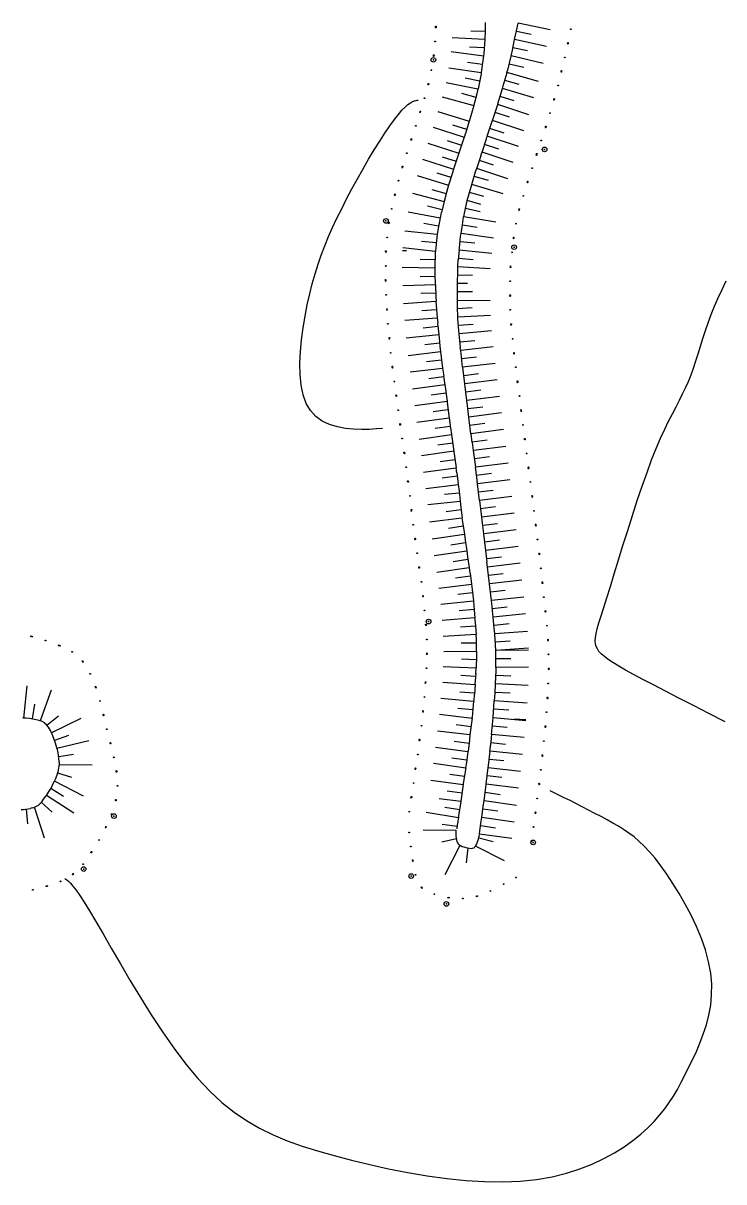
# Model space of a CAD drawing. Header units: millimetres. Extents: x 1353783 to 6492029790, y -7276956 to -512500.
# Drawn here: x 10019964 to 10027477, y -2831918 to -2819488 of the extents above; entities that cross this region are included whole.
import ezdxf

# ---------------------------------------------------------------- set-up
doc = ezdxf.new("R2010")
doc.units = ezdxf.units.MM
doc.linetypes.add('CONTI', pattern=[0])
for name, color, linetype in [('GORIZUNKNOWN', 32, 'CONTI'), ('PI_DTUNKNOWN', 250, 'CONTI'), ('SIT_LРЕЛЬЕФ', 7, 'CONTI'), ('РЕЛЬЕФ', 7, 'CONTI')]:
    doc.layers.add(name, color=color, linetype=linetype)

# ---------------------------------------------------------------- blocks, each defined once
blk = doc.blocks.new('оо')
at = {"layer": 'GORIZUNKNOWN', "color": 9, "true_color": 0xc7c8ca}
for points in [[(223060.373, -3431775.632), (223059.683, -3431774.942), (223059.033, -3431774.282), (223058.413, -3431773.662), (223057.843, -3431773.092), (223057.323, -3431772.572), (223056.873, -3431772.112), (223056.483, -3431771.712), (223056.143, -3431771.352), (223055.863, -3431771.042), (223055.623, -3431770.762), (223055.433, -3431770.532), (223055.293, -3431770.322), (223055.173, -3431770.132), (223055.093, -3431769.972), (223055.053, -3431769.812), (223055.023, -3431769.672), (223055.033, -3431769.532), (223055.073, -3431769.372), (223055.133, -3431769.212), (223055.243, -3431769.012), (223055.383, -3431768.782), (223055.563, -3431768.512), (223055.793, -3431768.192), (223056.063, -3431767.812), (223056.373, -3431767.352), (223056.743, -3431766.832), (223057.153, -3431766.252), (223057.593, -3431765.612), (223058.053, -3431764.942), (223058.543, -3431764.262), (223059.033, -3431763.572), (223059.523, -3431762.882), (223060.013, -3431762.232), (223060.483, -3431761.612), (223060.923, -3431761.042), (223061.343, -3431760.542), (223061.733, -3431760.092), (223062.093, -3431759.702), (223062.423, -3431759.352), (223062.743, -3431759.032), (223063.043, -3431758.742), (223063.323, -3431758.462), (223063.583, -3431758.192), (223063.843, -3431757.922), (223064.093, -3431757.652), (223064.333, -3431757.352), (223064.563, -3431757.052), (223064.803, -3431756.722), (223065.043, -3431756.392), (223065.283, -3431756.052), (223065.533, -3431755.692), (223065.793, -3431755.332), (223066.063, -3431754.972), (223066.353, -3431754.602), (223066.653, -3431754.232), (223066.973, -3431753.862), (223067.313, -3431753.502), (223067.663, -3431753.132)], [(223047.703, -3431755.032), (223047.383, -3431754.952), (223047.013, -3431754.862), (223046.623, -3431754.742), (223046.213, -3431754.602), (223045.813, -3431754.422), (223045.423, -3431754.212), (223045.063, -3431753.962), (223044.743, -3431753.672), (223044.493, -3431753.332), (223044.313, -3431752.942), (223044.223, -3431752.502), (223044.203, -3431752.012), (223044.263, -3431751.482), (223044.383, -3431750.932), (223044.553, -3431750.352), (223044.773, -3431749.762), (223045.023, -3431749.172), (223045.303, -3431748.592), (223045.593, -3431748.022), (223045.893, -3431747.482), (223046.193, -3431746.972), (223046.493, -3431746.492), (223046.803, -3431746.032), (223047.113, -3431745.592), (223047.423, -3431745.172), (223047.753, -3431744.762), (223048.093, -3431744.352), (223048.453, -3431743.952), (223048.823, -3431743.552), (223049.223, -3431743.142), (223049.633, -3431742.722), (223050.073, -3431742.302), (223050.513, -3431741.872), (223050.963, -3431741.462), (223051.413, -3431741.052), (223051.853, -3431740.672), (223052.273, -3431740.312), (223052.663, -3431739.992), (223053.033, -3431739.702), (223053.373, -3431739.452), (223053.663, -3431739.262), (223053.913, -3431739.102), (223054.133, -3431738.992), (223054.313, -3431738.912), (223054.473, -3431738.862), (223054.603, -3431738.832), (223054.703, -3431738.822), (223054.793, -3431738.832), (223054.863, -3431738.842), (223054.913, -3431738.852)], [(223024.103, -3431772.812), (223024.143, -3431772.852), (223024.193, -3431772.912), (223024.243, -3431773.002), (223024.313, -3431773.142), (223024.393, -3431773.332), (223024.483, -3431773.592), (223024.583, -3431773.922), (223024.703, -3431774.342), (223024.833, -3431774.872), (223024.983, -3431775.512), (223025.153, -3431776.262), (223025.333, -3431777.122), (223025.543, -3431778.072), (223025.763, -3431779.072), (223026.013, -3431780.122), (223026.283, -3431781.182), (223026.573, -3431782.242), (223026.893, -3431783.282), (223027.243, -3431784.272), (223027.613, -3431785.202), (223028.013, -3431786.042), (223028.443, -3431786.812), (223028.913, -3431787.512), (223029.413, -3431788.152), (223029.953, -3431788.752), (223030.533, -3431789.312), (223031.153, -3431789.842), (223031.823, -3431790.362), (223032.543, -3431790.862), (223033.303, -3431791.372), (223034.123, -3431791.892), (223034.983, -3431792.422), (223035.873, -3431792.942), (223036.793, -3431793.442), (223037.733, -3431793.932), (223038.683, -3431794.382), (223039.623, -3431794.802), (223040.563, -3431795.172), (223041.493, -3431795.482), (223042.383, -3431795.732), (223043.253, -3431795.912), (223044.083, -3431796.032), (223044.873, -3431796.082), (223045.633, -3431796.082), (223046.343, -3431796.042), (223047.023, -3431795.952), (223047.663, -3431795.822), (223048.253, -3431795.672), (223048.803, -3431795.492), (223049.313, -3431795.302), (223049.773, -3431795.102), (223050.203, -3431794.882), (223050.583, -3431794.652), (223050.953, -3431794.412), (223051.283, -3431794.162), (223051.613, -3431793.902), (223051.923, -3431793.622), (223052.223, -3431793.322), (223052.533, -3431793.022), (223052.843, -3431792.692), (223053.173, -3431792.352), (223053.503, -3431792.002), (223053.823, -3431791.622), (223054.143, -3431791.222), (223054.453, -3431790.802), (223054.733, -3431790.352), (223054.993, -3431789.872), (223055.213, -3431789.352), (223055.393, -3431788.812), (223055.523, -3431788.232), (223055.603, -3431787.612), (223055.633, -3431786.962), (223055.613, -3431786.302), (223055.563, -3431785.622), (223055.473, -3431784.952), (223055.353, -3431784.292), (223055.223, -3431783.642), (223055.063, -3431783.032), (223054.903, -3431782.452), (223054.733, -3431781.922), (223054.563, -3431781.452), (223054.383, -3431781.032), (223054.213, -3431780.662), (223054.023, -3431780.322), (223053.843, -3431780.012), (223053.643, -3431779.732), (223053.433, -3431779.462), (223053.223, -3431779.212), (223052.993, -3431778.962), (223052.753, -3431778.702), (223052.503, -3431778.442), (223052.233, -3431778.172), (223051.963, -3431777.902), (223051.693, -3431777.632), (223051.423, -3431777.362), (223051.173, -3431777.112), (223050.923, -3431776.872), (223050.693, -3431776.652), (223050.493, -3431776.452), (223050.313, -3431776.282)]]:
    blk.add_lwpolyline(points, dxfattribs=at)
at = {"layer": 'PI_DTUNKNOWN', "color": 9, "true_color": 0xc7c8ca}
for centre in [(223056.343, -3431737.042), (223060.553, -3431743.442), (223051.283, -3431744.492), (223057.393, -3431747.932), (223046.883, -3431765.652), (223027.633, -3431770.422), (223025.223, -3431772.632), (223041.823, -3431778.362), (223048.603, -3431778.642), (223043.163, -3431780.362)]:
    blk.add_circle(centre, 0.125, dxfattribs=at)
for p in [(223056.343, -3431737.042), (223060.553, -3431743.442), (223051.283, -3431744.492), (223057.393, -3431747.932), (223046.883, -3431765.652), (223027.633, -3431770.422), (223025.223, -3431772.632), (223041.823, -3431778.362), (223048.603, -3431778.642), (223043.163, -3431780.362)]:
    blk.add_point(p, dxfattribs=at)
at = {"layer": 'SIT_LРЕЛЬЕФ', "color": 9, "true_color": 0xc7c8ca}
for p, q in [((223059.603, -3431735.992), (223059.453, -3431736.432)), ((223057.663, -3431736.212), (223059.303, -3431736.832)), ((223058.733, -3431736.172), (223059.453, -3431736.422)), ((223059.453, -3431736.432), (223059.303, -3431736.832)), ((223061.073, -3431736.922), (223061.273, -3431736.562)), ((223062.803, -3431737.422), (223061.283, -3431736.562)), ((223057.393, -3431736.902), (223058.973, -3431737.662)), ((223058.393, -3431736.972), (223059.143, -3431737.252)), ((223059.303, -3431736.832), (223059.023, -3431737.562)), ((223060.823, -3431737.342), (223061.063, -3431736.922)), ((223061.743, -3431737.352), (223061.053, -3431736.952)), ((223057.003, -3431737.712), (223058.583, -3431738.472)), ((223058.053, -3431737.722), (223058.783, -3431738.072)), ((223058.973, -3431737.662), (223058.583, -3431738.472)), ((223059.023, -3431737.562), (223058.973, -3431737.662)), ((223060.493, -3431737.922), (223060.823, -3431737.342)), ((223061.293, -3431738.132), (223060.603, -3431737.732)), ((223062.333, -3431738.222), (223060.823, -3431737.342)), ((223056.623, -3431738.402), (223058.143, -3431739.262)), ((223057.673, -3431738.482), (223058.373, -3431738.872)), ((223058.583, -3431738.472), (223058.553, -3431738.542)), ((223060.013, -3431738.722), (223060.373, -3431738.122)), ((223060.833, -3431738.922), (223060.143, -3431738.502)), ((223060.383, -3431738.122), (223060.503, -3431737.922)), ((223061.883, -3431739.022), (223060.383, -3431738.122)), ((223056.193, -3431739.072), (223057.663, -3431740.032)), ((223058.553, -3431738.542), (223058.153, -3431739.262)), ((223059.483, -3431739.522), (223059.903, -3431738.892)), ((223059.893, -3431738.892), (223060.013, -3431738.722)), ((223061.353, -3431739.862), (223059.893, -3431738.892)), ((223055.733, -3431739.752), (223057.163, -3431740.762)), ((223057.233, -3431739.212), (223057.903, -3431739.652)), ((223058.013, -3431739.492), (223057.663, -3431740.022)), ((223058.143, -3431739.262), (223058.013, -3431739.492)), ((223058.923, -3431740.342), (223059.403, -3431739.642)), ((223059.403, -3431739.632), (223059.483, -3431739.522)), ((223060.853, -3431740.622), (223059.403, -3431739.632)), ((223060.323, -3431739.712), (223059.653, -3431739.262)), ((223057.663, -3431740.032), (223057.413, -3431740.412)), ((223058.373, -3431741.112), (223058.903, -3431740.382)), ((223058.893, -3431740.382), (223058.923, -3431740.342)), ((223060.313, -3431741.412), (223058.893, -3431740.382)), ((223059.803, -3431740.462), (223059.143, -3431740.012)), ((223055.233, -3431740.472), (223056.643, -3431741.502)), ((223056.253, -3431740.672), (223056.903, -3431741.132)), ((223057.163, -3431740.762), (223056.773, -3431741.322)), ((223057.413, -3431740.412), (223057.163, -3431740.772)), ((223059.283, -3431741.222), (223058.633, -3431740.752)), ((223054.693, -3431741.212), (223056.113, -3431742.232)), ((223055.733, -3431741.392), (223056.373, -3431741.862)), ((223056.643, -3431741.502), (223056.113, -3431742.232)), ((223056.783, -3431741.322), (223056.643, -3431741.512)), ((223057.843, -3431741.832), (223058.343, -3431741.142)), ((223058.753, -3431741.942), (223058.103, -3431741.472)), ((223058.353, -3431741.142), (223058.373, -3431741.112)), ((223059.793, -3431742.142), (223058.373, -3431741.112)), ((223054.163, -3431741.942), (223055.583, -3431742.962)), ((223055.203, -3431742.132), (223055.853, -3431742.592)), ((223056.113, -3431742.232), (223055.583, -3431742.962)), ((223057.313, -3431742.562), (223057.763, -3431741.942)), ((223058.223, -3431742.672), (223057.573, -3431742.202)), ((223057.763, -3431741.942), (223057.843, -3431741.832)), ((223059.263, -3431742.862), (223057.843, -3431741.832)), ((223053.623, -3431742.692), (223055.063, -3431743.692)), ((223054.663, -3431742.862), (223055.313, -3431743.322)), ((223056.783, -3431743.302), (223057.213, -3431742.712)), ((223057.203, -3431742.712), (223057.313, -3431742.562)), ((223058.733, -3431743.592), (223057.313, -3431742.562)), ((223055.463, -3431743.122), (223055.063, -3431743.692)), ((223055.583, -3431742.962), (223055.463, -3431743.122)), ((223056.263, -3431744.032), (223056.663, -3431743.452)), ((223056.663, -3431743.452), (223056.783, -3431743.292)), ((223058.193, -3431744.332), (223056.783, -3431743.302)), ((223057.693, -3431743.412), (223057.053, -3431742.942)), ((223053.093, -3431743.512), (223054.573, -3431744.452)), ((223054.133, -3431743.642), (223054.813, -3431744.072)), ((223054.833, -3431744.032), (223054.573, -3431744.452)), ((223055.063, -3431743.692), (223054.833, -3431744.032)), ((223056.183, -3431744.152), (223056.263, -3431744.032)), ((223057.703, -3431745.022), (223056.263, -3431744.032)), ((223057.173, -3431744.112), (223056.513, -3431743.662)), ((223052.563, -3431744.382), (223054.103, -3431745.222)), ((223053.653, -3431744.402), (223054.333, -3431744.832)), ((223054.573, -3431744.452), (223054.253, -3431744.962)), ((223055.763, -3431744.782), (223056.183, -3431744.152)), ((223056.683, -3431744.852), (223056.013, -3431744.402)), ((223052.083, -3431745.302), (223053.683, -3431746.012)), ((223053.183, -3431745.232), (223053.883, -3431745.612)), ((223054.103, -3431745.222), (223053.723, -3431745.912)), ((223054.243, -3431744.962), (223054.103, -3431745.222)), ((223055.413, -3431745.382), (223055.753, -3431744.802)), ((223056.233, -3431745.572), (223055.543, -3431745.162)), ((223055.753, -3431744.802), (223055.773, -3431744.782)), ((223056.403, -3431745.202), (223055.763, -3431744.782)), ((223053.723, -3431745.912), (223053.673, -3431746.012)), ((223054.913, -3431746.362), (223055.123, -3431745.942)), ((223055.833, -3431746.322), (223055.113, -3431745.962)), ((223055.123, -3431745.942), (223055.313, -3431745.562)), ((223055.323, -3431745.562), (223055.413, -3431745.382)), ((223056.873, -3431746.362), (223055.323, -3431745.562)), ((223051.643, -3431746.272), (223051.853, -3431746.342)), ((223051.713, -3431746.132), (223053.313, -3431746.842)), ((223052.773, -3431746.102), (223053.503, -3431746.422)), ((223053.683, -3431746.012), (223053.313, -3431746.832)), ((223054.593, -3431747.082), (223054.843, -3431746.502)), ((223054.843, -3431746.502), (223054.913, -3431746.372)), ((223056.483, -3431747.142), (223054.913, -3431746.362)), ((223051.353, -3431747.122), (223053.013, -3431747.682)), ((223052.403, -3431747.002), (223053.163, -3431747.262)), ((223053.283, -3431746.902), (223053.013, -3431747.682)), ((223053.313, -3431746.842), (223053.283, -3431746.902)), ((223054.343, -3431747.662), (223054.553, -3431747.182)), ((223054.543, -3431747.192), (223054.593, -3431747.082)), ((223056.153, -3431747.882), (223054.543, -3431747.192)), ((223055.463, -3431747.082), (223054.733, -3431746.772)), ((223053.013, -3431747.682), (223052.903, -3431747.992)), ((223054.193, -3431748.012), (223054.333, -3431747.662)), ((223055.103, -3431747.912), (223054.373, -3431747.602)), ((223051.083, -3431748.062), (223052.763, -3431748.542)), ((223052.113, -3431747.892), (223052.883, -3431748.112)), ((223052.913, -3431747.992), (223052.753, -3431748.552)), ((223053.903, -3431748.862), (223054.113, -3431748.252)), ((223054.803, -3431748.702), (223054.053, -3431748.442)), ((223054.113, -3431748.252), (223054.203, -3431748.012)), ((223055.823, -3431748.652), (223054.193, -3431748.012)), ((223050.823, -3431748.992), (223052.523, -3431749.402)), ((223051.873, -3431748.752), (223052.643, -3431748.972)), ((223052.763, -3431748.542), (223052.563, -3431749.222)), ((223053.713, -3431749.462), (223053.903, -3431748.862)), ((223054.423, -3431749.022), (223053.903, -3431748.862)), ((223051.643, -3431749.652), (223052.413, -3431749.842)), ((223052.523, -3431749.402), (223052.313, -3431750.282)), ((223052.573, -3431749.222), (223052.523, -3431749.412)), ((223053.623, -3431749.732), (223053.713, -3431749.462)), ((223054.533, -3431749.532), (223053.763, -3431749.292)), ((223050.613, -3431749.872), (223052.313, -3431750.282)), ((223052.313, -3431750.282), (223052.253, -3431750.552)), ((223053.373, -3431750.582), (223053.513, -3431750.072)), ((223054.263, -3431750.352), (223053.493, -3431750.152)), ((223053.513, -3431750.072), (223053.623, -3431749.722)), ((223055.283, -3431750.282), (223053.623, -3431749.732)), ((223050.403, -3431750.792), (223052.113, -3431751.162)), ((223051.423, -3431750.552), (223052.213, -3431750.722)), ((223052.243, -3431750.552), (223052.113, -3431751.162)), ((223053.203, -3431751.282), (223053.353, -3431750.672)), ((223053.353, -3431750.672), (223053.373, -3431750.582)), ((223055.063, -3431751.032), (223053.373, -3431750.582)), ((223051.233, -3431751.432), (223052.023, -3431751.602)), ((223052.113, -3431751.162), (223051.943, -3431751.942)), ((223053.013, -3431752.172), (223053.163, -3431751.462)), ((223053.163, -3431751.462), (223053.203, -3431751.282)), ((223054.873, -3431751.832), (223053.163, -3431751.462)), ((223054.043, -3431751.212), (223053.273, -3431751.022)), ((223050.203, -3431751.722), (223051.923, -3431752.052)), ((223051.923, -3431752.052), (223051.753, -3431752.932)), ((223051.943, -3431751.942), (223051.923, -3431752.042)), ((223052.973, -3431752.332), (223053.003, -3431752.172)), ((223053.853, -3431752.072), (223053.063, -3431751.902)), ((223050.043, -3431752.602), (223051.763, -3431752.932)), ((223051.053, -3431752.342), (223051.843, -3431752.492)), ((223052.793, -3431753.212), (223052.973, -3431752.332)), ((223053.663, -3431752.932), (223052.883, -3431752.772)), ((223054.693, -3431752.672), (223052.973, -3431752.332)), ((223050.883, -3431753.232), (223051.673, -3431753.372)), ((223051.673, -3431753.362), (223051.593, -3431753.822)), ((223051.763, -3431752.932), (223051.683, -3431753.362)), ((223052.743, -3431753.522), (223052.803, -3431753.222)), ((223054.513, -3431753.552), (223052.793, -3431753.212)), ((223049.883, -3431753.502), (223051.603, -3431753.812)), ((223051.603, -3431753.812), (223051.443, -3431754.702)), ((223052.633, -3431754.112), (223052.743, -3431753.522)), ((223053.503, -3431753.812), (223052.713, -3431753.672)), ((223049.723, -3431754.392), (223051.443, -3431754.702)), ((223050.733, -3431754.112), (223051.523, -3431754.252)), ((223052.473, -3431754.992), (223052.633, -3431754.112)), ((223053.343, -3431754.692), (223052.553, -3431754.552)), ((223054.353, -3431754.432), (223052.633, -3431754.112)), ((223049.553, -3431755.272), (223051.273, -3431755.582)), ((223050.563, -3431755.002), (223051.353, -3431755.142)), ((223051.423, -3431754.772), (223051.273, -3431755.592)), ((223051.443, -3431754.702), (223051.433, -3431754.772)), ((223052.303, -3431755.872), (223052.423, -3431755.252)), ((223052.413, -3431755.252), (223052.463, -3431755.002)), ((223054.193, -3431755.312), (223052.473, -3431754.992)), ((223050.403, -3431755.882), (223051.193, -3431756.022)), ((223051.273, -3431755.582), (223051.173, -3431756.122)), ((223052.133, -3431756.752), (223052.303, -3431755.872)), ((223054.023, -3431756.192), (223052.303, -3431755.872)), ((223053.173, -3431755.582), (223052.383, -3431755.432)), ((223049.393, -3431756.182), (223051.123, -3431756.472)), ((223051.123, -3431756.472), (223050.973, -3431757.362)), ((223051.183, -3431756.122), (223051.123, -3431756.472)), ((223053.003, -3431756.462), (223052.213, -3431756.312)), ((223049.253, -3431757.062), (223050.983, -3431757.352)), ((223050.263, -3431756.782), (223051.053, -3431756.912)), ((223052.053, -3431757.222), (223052.143, -3431756.762)), ((223053.853, -3431757.072), (223052.133, -3431756.752)), ((223050.103, -3431757.662), (223050.893, -3431757.802)), ((223050.973, -3431757.382), (223050.813, -3431758.242)), ((223050.983, -3431757.352), (223050.973, -3431757.382)), ((223051.823, -3431758.542), (223051.983, -3431757.652)), ((223051.983, -3431757.652), (223052.063, -3431757.222)), ((223053.703, -3431757.972), (223051.983, -3431757.652)), ((223052.843, -3431757.352), (223052.053, -3431757.202)), ((223049.083, -3431757.932), (223050.803, -3431758.252)), ((223050.803, -3431758.252), (223050.753, -3431758.512)), ((223052.693, -3431758.242), (223051.903, -3431758.102)), ((223048.923, -3431758.812), (223050.643, -3431759.132)), ((223049.943, -3431758.542), (223050.733, -3431758.682)), ((223050.763, -3431758.512), (223050.653, -3431759.122)), ((223051.663, -3431759.342), (223051.813, -3431758.532)), ((223052.523, -3431759.122), (223051.733, -3431758.982)), ((223053.543, -3431758.862), (223051.823, -3431758.542)), ((223049.783, -3431759.412), (223050.563, -3431759.572)), ((223050.583, -3431759.482), (223050.473, -3431760.012)), ((223050.643, -3431759.132), (223050.583, -3431759.482)), ((223051.473, -3431760.302), (223051.643, -3431759.422)), ((223051.643, -3431759.412), (223051.653, -3431759.342)), ((223053.363, -3431759.742), (223051.643, -3431759.412)), ((223048.763, -3431759.662), (223050.473, -3431760.012)), ((223050.473, -3431760.012), (223050.403, -3431760.352)), ((223052.343, -3431760.012), (223051.553, -3431759.862)), ((223048.573, -3431760.572), (223050.293, -3431760.892)), ((223049.593, -3431760.312), (223050.383, -3431760.452)), ((223050.293, -3431760.892), (223050.233, -3431761.222)), ((223050.403, -3431760.352), (223050.303, -3431760.902)), ((223051.313, -3431761.182), (223051.483, -3431760.302)), ((223052.183, -3431760.892), (223051.393, -3431760.742)), ((223053.193, -3431760.632), (223051.473, -3431760.302)), ((223048.423, -3431761.482), (223050.153, -3431761.772)), ((223049.443, -3431761.202), (223050.223, -3431761.332)), ((223050.243, -3431761.222), (223050.153, -3431761.782)), ((223051.143, -3431762.072), (223051.253, -3431761.502)), ((223051.253, -3431761.502), (223051.313, -3431761.192)), ((223053.033, -3431761.512), (223051.313, -3431761.182)), ((223049.283, -3431762.092), (223050.063, -3431762.222)), ((223050.093, -3431762.102), (223049.993, -3431762.672)), ((223050.153, -3431761.772), (223050.093, -3431762.102)), ((223050.973, -3431762.952), (223051.143, -3431762.072)), ((223052.863, -3431762.402), (223051.143, -3431762.072)), ((223052.013, -3431761.782), (223051.233, -3431761.632)), ((223025.333, -3431762.342), (223024.633, -3431763.942)), ((223048.263, -3431762.372), (223049.993, -3431762.662)), ((223049.993, -3431762.662), (223049.943, -3431762.982)), ((223051.843, -3431762.662), (223051.063, -3431762.512)), ((223026.503, -3431762.962), (223025.433, -3431764.352)), ((223048.113, -3431763.262), (223049.843, -3431763.552)), ((223049.133, -3431762.982), (223049.913, -3431763.112)), ((223049.943, -3431762.982), (223049.843, -3431763.562)), ((223050.853, -3431763.572), (223050.973, -3431762.962)), ((223052.693, -3431763.282), (223050.973, -3431762.952)), ((223024.633, -3431763.942), (223024.593, -3431763.922)), ((223024.753, -3431763.992), (223024.643, -3431763.942)), ((223024.923, -3431764.062), (223024.753, -3431763.992)), ((223025.413, -3431763.402), (223025.053, -3431764.122)), ((223048.983, -3431763.862), (223049.773, -3431764.002)), ((223049.803, -3431763.862), (223049.693, -3431764.452)), ((223049.843, -3431763.552), (223049.793, -3431763.862)), ((223050.613, -3431764.722), (223050.793, -3431763.842)), ((223050.793, -3431763.832), (223050.843, -3431763.572)), ((223052.513, -3431764.172), (223050.793, -3431763.832)), ((223051.673, -3431763.552), (223050.893, -3431763.402)), ((223025.083, -3431764.142), (223024.923, -3431764.062)), ((223025.243, -3431764.232), (223025.083, -3431764.142)), ((223025.393, -3431764.322), (223025.243, -3431764.232)), ((223025.433, -3431764.352), (223025.393, -3431764.322)), ((223025.523, -3431764.422), (223025.443, -3431764.352)), ((223025.623, -3431764.532), (223025.523, -3431764.422)), ((223025.683, -3431764.662), (223025.613, -3431764.542)), ((223026.453, -3431764.412), (223025.703, -3431764.702)), ((223047.963, -3431764.122), (223049.683, -3431764.442)), ((223049.683, -3431764.442), (223049.633, -3431764.732)), ((223051.483, -3431764.442), (223050.703, -3431764.282)), ((223025.753, -3431764.812), (223025.693, -3431764.662)), ((223025.793, -3431765.012), (223025.753, -3431764.812)), ((223025.813, -3431765.142), (223025.793, -3431765.012)), ((223027.543, -3431764.902), (223025.813, -3431765.142)), ((223025.823, -3431765.232), (223025.813, -3431765.142)), ((223025.843, -3431765.482), (223025.823, -3431765.232)), ((223047.803, -3431764.972), (223049.513, -3431765.322)), ((223048.823, -3431764.722), (223049.603, -3431764.882)), ((223049.633, -3431764.732), (223049.513, -3431765.322)), ((223050.473, -3431765.462), (223050.623, -3431764.722)), ((223051.313, -3431765.322), (223050.533, -3431765.162)), ((223052.333, -3431765.062), (223050.613, -3431764.722)), ((223025.853, -3431765.742), (223025.843, -3431765.482)), ((223026.643, -3431765.562), (223025.843, -3431765.592)), ((223025.843, -3431766.012), (223025.853, -3431765.742)), ((223047.603, -3431765.802), (223049.303, -3431766.202)), ((223048.633, -3431765.592), (223049.413, -3431765.772)), ((223049.453, -3431765.602), (223049.313, -3431766.212)), ((223049.513, -3431765.322), (223049.453, -3431765.602)), ((223050.253, -3431766.482), (223050.443, -3431765.602)), ((223050.443, -3431765.602), (223050.473, -3431765.462)), ((223052.153, -3431765.962), (223050.443, -3431765.602)), ((223025.783, -3431766.542), (223025.823, -3431766.282)), ((223026.583, -3431766.612), (223025.793, -3431766.492)), ((223025.823, -3431766.282), (223025.843, -3431766.032)), ((223025.833, -3431766.032), (223025.833, -3431766.012)), ((223027.583, -3431766.162), (223025.833, -3431766.032)), ((223048.433, -3431766.442), (223049.213, -3431766.642)), ((223049.253, -3431766.462), (223049.103, -3431767.072)), ((223049.303, -3431766.202), (223049.243, -3431766.462)), ((223050.133, -3431767.062), (223050.263, -3431766.482)), ((223051.963, -3431766.842), (223050.253, -3431766.482)), ((223051.133, -3431766.212), (223050.343, -3431766.042)), ((223025.563, -3431767.182), (223025.663, -3431766.982)), ((223025.663, -3431766.982), (223025.683, -3431766.922)), ((223025.693, -3431766.912), (223025.743, -3431766.772)), ((223027.353, -3431767.462), (223025.693, -3431766.912)), ((223025.733, -3431766.772), (223025.783, -3431766.542)), ((223047.393, -3431766.642), (223049.093, -3431767.072)), ((223049.093, -3431767.072), (223049.033, -3431767.322)), ((223050.063, -3431767.362), (223050.133, -3431767.062)), ((223050.953, -3431767.092), (223050.163, -3431766.922)), ((223025.073, -3431767.772), (223025.183, -3431767.662)), ((223025.173, -3431767.672), (223025.263, -3431767.582)), ((223026.413, -3431768.912), (223025.173, -3431767.672)), ((223025.263, -3431767.582), (223025.423, -3431767.382)), ((223025.423, -3431767.382), (223025.563, -3431767.182)), ((223026.123, -3431767.772), (223025.473, -3431767.312)), ((223047.173, -3431767.422), (223048.843, -3431767.942)), ((223048.203, -3431767.272), (223048.973, -3431767.512)), ((223049.033, -3431767.322), (223048.833, -3431767.942)), ((223049.853, -3431768.232), (223050.063, -3431767.362)), ((223051.763, -3431767.782), (223050.063, -3431767.362)), ((223024.323, -3431768.412), (223024.503, -3431768.282)), ((223024.503, -3431768.282), (223024.523, -3431768.262)), ((223024.523, -3431768.272), (223024.683, -3431768.132)), ((223025.643, -3431769.612), (223024.523, -3431768.272)), ((223024.683, -3431768.132), (223024.883, -3431767.962)), ((223025.383, -3431768.592), (223024.863, -3431767.982)), ((223024.883, -3431767.962), (223025.073, -3431767.772)), ((223046.893, -3431768.192), (223048.543, -3431768.782)), ((223047.953, -3431768.092), (223048.703, -3431768.362)), ((223048.773, -3431768.162), (223048.553, -3431768.792)), ((223048.843, -3431767.942), (223048.773, -3431768.162)), ((223049.573, -3431769.092), (223049.843, -3431768.232)), ((223051.553, -3431768.652), (223049.853, -3431768.232)), ((223050.733, -3431767.982), (223049.963, -3431767.792)), ((223051.513, -3431768.752), (223050.143, -3431768.322)), ((223023.003, -3431768.572), (223023.123, -3431768.602)), ((223023.113, -3431769.412), (223023.293, -3431768.632)), ((223023.123, -3431768.602), (223023.243, -3431768.622)), ((223023.243, -3431768.622), (223023.373, -3431768.652)), ((223023.373, -3431768.652), (223023.503, -3431768.662)), ((223023.503, -3431768.652), (223023.623, -3431768.662)), ((223023.623, -3431768.672), (223023.733, -3431768.672)), ((223023.733, -3431768.672), (223023.853, -3431768.652)), ((223023.733, -3431770.422), (223023.733, -3431768.672)), ((223023.853, -3431768.652), (223023.963, -3431768.632)), ((223023.963, -3431768.632), (223024.063, -3431768.582)), ((223024.063, -3431768.582), (223024.183, -3431768.512)), ((223024.553, -3431769.212), (223024.153, -3431768.522)), ((223024.183, -3431768.512), (223024.323, -3431768.412)), ((223046.613, -3431768.972), (223048.233, -3431769.632)), ((223047.653, -3431768.912), (223048.393, -3431769.212)), ((223048.543, -3431768.782), (223048.433, -3431769.082)), ((223050.473, -3431768.902), (223049.703, -3431768.662)), ((223048.443, -3431769.082), (223048.223, -3431769.622)), ((223049.283, -3431769.932), (223049.523, -3431769.272)), ((223050.193, -3431769.792), (223049.443, -3431769.512)), ((223049.523, -3431769.272), (223049.583, -3431769.092)), ((223051.243, -3431769.612), (223049.573, -3431769.092)), ((223046.263, -3431769.762), (223047.873, -3431770.452)), ((223047.323, -3431769.752), (223048.063, -3431770.052)), ((223048.023, -3431770.122), (223047.883, -3431770.462)), ((223048.233, -3431769.632), (223048.033, -3431770.122)), ((223049.103, -3431770.402), (223049.273, -3431769.942)), ((223050.923, -3431770.542), (223049.283, -3431769.932)), ((223045.933, -3431770.562), (223047.523, -3431771.292)), ((223046.963, -3431770.552), (223047.693, -3431770.862)), ((223047.873, -3431770.452), (223047.543, -3431771.242)), ((223048.613, -3431771.602), (223048.943, -3431770.772)), ((223048.953, -3431770.782), (223049.103, -3431770.402)), ((223050.573, -3431771.432), (223048.953, -3431770.782)), ((223049.873, -3431770.642), (223049.123, -3431770.362)), ((223045.553, -3431771.372), (223047.143, -3431772.102)), ((223046.613, -3431771.362), (223047.333, -3431771.702)), ((223047.523, -3431771.292), (223047.143, -3431772.112)), ((223047.533, -3431771.242), (223047.513, -3431771.292)), ((223049.523, -3431771.492), (223048.783, -3431771.192)), ((223048.253, -3431772.452), (223048.613, -3431771.622)), ((223049.163, -3431772.352), (223048.433, -3431772.042)), ((223048.613, -3431771.622), (223048.623, -3431771.602)), ((223050.223, -3431772.312), (223048.613, -3431771.622)), ((223050.233, -3431772.262), (223049.653, -3431772.032)), ((223045.183, -3431772.182), (223046.763, -3431772.932)), ((223046.233, -3431772.172), (223046.963, -3431772.522)), ((223047.033, -3431772.372), (223046.773, -3431772.922)), ((223047.143, -3431772.102), (223047.023, -3431772.372)), ((223048.103, -3431772.812), (223048.263, -3431772.442)), ((223049.863, -3431773.142), (223048.253, -3431772.452)), ((223044.813, -3431772.962), (223046.383, -3431773.732)), ((223045.843, -3431772.992), (223046.573, -3431773.342)), ((223046.763, -3431772.932), (223046.513, -3431773.472)), ((223047.583, -3431773.982), (223047.903, -3431773.272)), ((223047.893, -3431773.272), (223048.103, -3431772.812)), ((223049.493, -3431773.982), (223047.893, -3431773.272)), ((223048.803, -3431773.182), (223048.073, -3431772.862)), ((223044.393, -3431773.792), (223045.973, -3431774.542)), ((223045.463, -3431773.782), (223046.183, -3431774.132)), ((223046.383, -3431773.732), (223046.003, -3431774.492)), ((223046.503, -3431773.472), (223046.373, -3431773.732)), ((223048.443, -3431774.002), (223047.713, -3431773.682)), ((223045.973, -3431774.542), (223045.583, -3431775.352)), ((223046.003, -3431774.492), (223045.973, -3431774.542)), ((223047.163, -3431774.902), (223047.533, -3431774.082)), ((223048.073, -3431774.822), (223047.353, -3431774.492)), ((223047.533, -3431774.092), (223047.583, -3431773.982)), ((223049.123, -3431774.822), (223047.533, -3431774.092)), ((223044.523, -3431774.852), (223045.593, -3431775.362)), ((223045.053, -3431774.602), (223045.783, -3431774.952)), ((223046.773, -3431775.722), (223047.093, -3431775.052)), ((223047.083, -3431775.052), (223047.153, -3431774.902)), ((223048.753, -3431775.632), (223047.163, -3431774.902)), ((223043.633, -3431775.352), (223045.193, -3431776.152)), ((223044.673, -3431775.392), (223045.393, -3431775.752)), ((223045.583, -3431775.372), (223045.233, -3431776.072)), ((223046.653, -3431775.972), (223046.773, -3431775.722)), ((223048.353, -3431776.482), (223046.773, -3431775.722)), ((223047.693, -3431775.662), (223046.963, -3431775.312)), ((223043.193, -3431776.202), (223044.853, -3431776.752)), ((223044.253, -3431776.222), (223044.983, -3431776.562)), ((223045.193, -3431776.152), (223045.003, -3431776.522)), ((223045.233, -3431776.072), (223045.193, -3431776.152)), ((223046.383, -3431776.532), (223046.653, -3431775.972)), ((223047.303, -3431776.472), (223046.573, -3431776.122)), ((223044.763, -3431777.052), (223044.743, -3431777.152)), ((223044.793, -3431776.962), (223044.763, -3431777.052)), ((223044.813, -3431776.872), (223044.793, -3431776.962)), ((223044.833, -3431776.812), (223044.813, -3431776.872)), ((223044.853, -3431776.752), (223044.833, -3431776.812)), ((223045.003, -3431776.522), (223044.923, -3431776.692)), ((223046.073, -3431777.172), (223046.303, -3431776.702)), ((223046.913, -3431777.292), (223046.193, -3431776.942)), ((223046.303, -3431776.702), (223046.383, -3431776.532)), ((223047.963, -3431777.292), (223046.383, -3431776.532)), ((223043.583, -3431778.832), (223044.823, -3431777.592)), ((223043.943, -3431777.112), (223044.743, -3431777.192)), ((223044.733, -3431777.252), (223044.723, -3431777.342)), ((223044.723, -3431777.342), (223044.733, -3431777.432)), ((223044.743, -3431777.152), (223044.733, -3431777.252)), ((223044.733, -3431777.432), (223044.753, -3431777.492)), ((223044.753, -3431777.492), (223044.783, -3431777.552)), ((223044.783, -3431777.552), (223044.833, -3431777.602)), ((223044.823, -3431777.592), (223044.843, -3431777.612)), ((223044.843, -3431777.612), (223044.913, -3431777.682)), ((223044.913, -3431777.682), (223044.993, -3431777.742)), ((223045.743, -3431777.742), (223045.803, -3431777.652)), ((223045.803, -3431777.652), (223045.863, -3431777.572)), ((223045.863, -3431777.572), (223045.913, -3431777.492)), ((223046.573, -3431777.952), (223045.893, -3431777.532)), ((223045.913, -3431777.492), (223045.953, -3431777.432)), ((223045.953, -3431777.432), (223045.983, -3431777.382)), ((223045.993, -3431777.342), (223046.073, -3431777.172)), ((223047.573, -3431778.092), (223045.993, -3431777.342)), ((223044.873, -3431778.592), (223045.193, -3431777.862)), ((223044.993, -3431777.742), (223045.073, -3431777.802)), ((223045.073, -3431777.802), (223045.163, -3431777.852)), ((223045.163, -3431777.852), (223045.253, -3431777.892)), ((223045.253, -3431777.892), (223045.333, -3431777.932)), ((223045.333, -3431777.932), (223045.403, -3431777.942)), ((223045.403, -3431777.942), (223045.473, -3431777.952)), ((223045.473, -3431777.962), (223045.533, -3431777.942)), ((223045.533, -3431777.932), (223045.603, -3431777.882)), ((223045.603, -3431777.882), (223045.673, -3431777.812)), ((223046.843, -3431779.122), (223045.603, -3431777.882)), ((223045.673, -3431777.812), (223045.743, -3431777.742))]:
    blk.add_line(p, q, dxfattribs=at)
for centre in [(223057.003, -3431735.432), (223057.013, -3431735.382), (223056.733, -3431736.132), (223056.423, -3431736.862), (223056.443, -3431736.812), (223056.073, -3431737.532), (223063.863, -3431737.732), (223055.673, -3431738.222), (223055.703, -3431738.192), (223063.473, -3431738.422), (223063.493, -3431738.382), (223055.263, -3431738.852), (223063.093, -3431739.072), (223054.803, -3431739.502), (223054.833, -3431739.472), (223062.683, -3431739.752), (223062.703, -3431739.712), (223054.373, -3431740.122), (223062.293, -3431740.402), (223053.903, -3431740.762), (223053.923, -3431740.722), (223061.873, -3431741.022), (223053.463, -3431741.372), (223061.843, -3431741.062), (223052.993, -3431742.032), (223053.023, -3431741.982), (223061.423, -3431741.682), (223052.583, -3431742.642), (223060.963, -3431742.342), (223060.993, -3431742.292), (223052.153, -3431743.322), (223052.183, -3431743.282), (223060.523, -3431742.932), (223051.773, -3431743.972), (223060.053, -3431743.592), (223060.083, -3431743.542), (223051.383, -3431744.662), (223051.403, -3431744.622), (223059.613, -3431744.192), (223051.073, -3431745.352), (223059.143, -3431744.842), (223059.163, -3431744.802), (223058.703, -3431745.462), (223050.773, -3431746.082), (223050.783, -3431746.032), (223058.253, -3431746.122), (223058.283, -3431746.072), (223050.533, -3431746.792), (223057.873, -3431746.762), (223050.283, -3431747.552), (223050.293, -3431747.502), (223057.513, -3431747.472), (223057.533, -3431747.432), (223050.083, -3431748.272), (223057.203, -3431748.162), (223049.873, -3431749.052), (223049.893, -3431749.012), (223056.883, -3431748.902), (223056.903, -3431748.852), (223056.633, -3431749.602), (223049.693, -3431749.782), (223056.403, -3431750.312), (223049.523, -3431750.572), (223049.543, -3431750.512), (223056.393, -3431750.362), (223049.363, -3431751.302), (223056.163, -3431751.072), (223049.213, -3431752.092), (223049.223, -3431752.032), (223055.963, -3431751.852), (223055.983, -3431751.812), (223049.073, -3431752.832), (223055.813, -3431752.592), (223055.643, -3431753.372), (223055.653, -3431753.322), (223048.943, -3431753.562), (223048.943, -3431753.602), (223048.803, -3431754.352), (223055.513, -3431754.092), (223048.663, -3431755.132), (223048.673, -3431755.092), (223055.353, -3431754.892), (223055.373, -3431754.832), (223048.543, -3431755.872), (223055.223, -3431755.622), (223055.073, -3431756.362), (223055.073, -3431756.422), (223048.413, -3431756.612), (223048.413, -3431756.662), (223054.933, -3431757.152), (223048.273, -3431757.402), (223048.133, -3431758.142), (223048.133, -3431758.182), (223054.783, -3431757.932), (223054.793, -3431757.892), (223048.003, -3431758.922), (223054.653, -3431758.672), (223047.843, -3431759.662), (223054.503, -3431759.462), (223054.513, -3431759.412), (223026.363, -3431759.892), (223026.413, -3431759.922), (223047.823, -3431759.712), (223054.373, -3431760.192), (223027.023, -3431760.342), (223027.623, -3431760.802), (223027.663, -3431760.842), (223047.683, -3431760.452), (223028.193, -3431761.352), (223047.553, -3431761.232), (223047.563, -3431761.182), (223054.223, -3431760.992), (223054.233, -3431760.932), (223028.573, -3431762.002), (223028.583, -3431762.052), (223047.423, -3431761.972), (223054.083, -3431761.722), (223028.753, -3431762.772), (223047.283, -3431762.752), (223047.303, -3431762.712), (223053.933, -3431762.512), (223053.943, -3431762.452), (223053.793, -3431763.242), (223028.813, -3431763.522), (223028.823, -3431763.572), (223047.173, -3431763.502), (223053.653, -3431763.982), (223028.813, -3431764.322), (223047.013, -3431764.282), (223047.023, -3431764.242), (223053.643, -3431764.032), (223028.753, -3431765.112), (223028.763, -3431765.072), (223046.863, -3431765.012), (223053.493, -3431764.772), (223028.703, -3431765.872), (223046.693, -3431765.802), (223046.703, -3431765.752), (223053.333, -3431765.552), (223053.343, -3431765.502), (223053.173, -3431766.292), (223028.653, -3431766.622), (223028.653, -3431766.662), (223046.503, -3431766.532), (223053.013, -3431767.062), (223053.023, -3431767.022), (223028.593, -3431767.422), (223046.263, -3431767.292), (223046.283, -3431767.242), (223028.493, -3431768.212), (223028.503, -3431768.162), (223046.013, -3431767.992), (223052.863, -3431767.802), (223028.313, -3431768.942), (223045.713, -3431768.732), (223045.743, -3431768.692), (223052.673, -3431768.572), (223052.683, -3431768.532), (223028.003, -3431769.622), (223045.433, -3431769.432), (223052.473, -3431769.292), (223027.983, -3431769.662), (223045.123, -3431770.162), (223045.123, -3431770.172), (223045.133, -3431770.122), (223052.233, -3431770.062), (223052.253, -3431770.012), (223027.053, -3431770.842), (223027.543, -3431770.282), (223044.813, -3431770.852), (223051.973, -3431770.772), (223026.483, -3431771.402), (223027.023, -3431770.872), (223051.713, -3431771.472), (223025.873, -3431771.912), (223025.913, -3431771.882), (223044.473, -3431771.582), (223044.483, -3431771.532), (223051.693, -3431771.522), (223024.613, -3431772.712), (223025.273, -3431772.372), (223044.153, -3431772.262), (223051.423, -3431772.212), (223022.283, -3431772.862), (223023.033, -3431772.902), (223023.083, -3431772.902), (223023.833, -3431772.882), (223024.573, -3431772.732), (223043.793, -3431772.972), (223043.813, -3431772.932), (223051.113, -3431772.962), (223051.133, -3431772.912), (223043.473, -3431773.652), (223050.813, -3431773.642), (223043.113, -3431774.362), (223043.143, -3431774.322), (223050.493, -3431774.382), (223050.503, -3431774.332), (223042.783, -3431775.042), (223050.183, -3431775.062), (223049.863, -3431775.792), (223049.873, -3431775.742), (223042.433, -3431776.102), (223042.293, -3431776.842), (223049.533, -3431776.462), (223042.153, -3431777.622), (223042.163, -3431777.572), (223049.193, -3431777.192), (223049.213, -3431777.142), (223048.873, -3431777.862), (223042.063, -3431778.372), (223048.543, -3431778.542), (223042.163, -3431779.102), (223042.183, -3431779.152), (223042.713, -3431779.662), (223043.353, -3431780.072), (223043.403, -3431780.082), (223047.153, -3431780.152), (223044.093, -3431780.352), (223044.833, -3431780.472), (223044.873, -3431780.472), (223045.623, -3431780.422), (223046.413, -3431780.292)]:
    blk.add_circle(centre, 0.02, dxfattribs=at)

msp = doc.modelspace()

# ---------------------------------------------------------------- block references
at = {"layer": 'РЕЛЬЕФ', "color": 240, "lineweight": 30, "true_color": 0xed1f24, "xscale": 200.0000000000001, "yscale": 200.0000000000001, "zscale": 200.0000000000001, "rotation": 17.80578495452471}
msp.add_blockref('оо', (-242329121, 637008728), dxfattribs=at)

doc.saveas('drawing.dxf')
